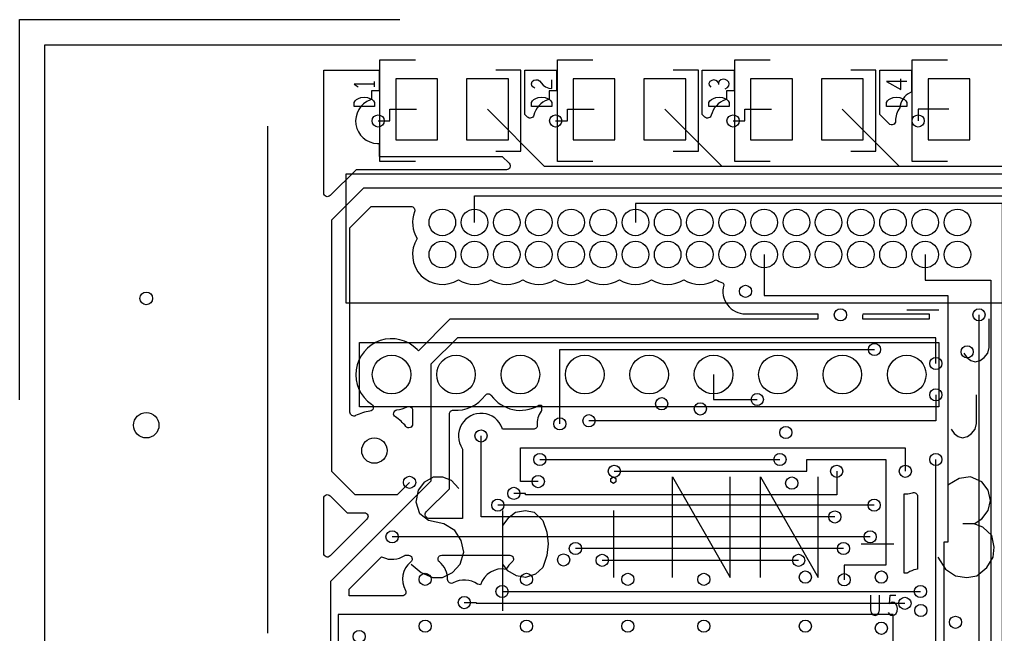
# Model space of a CAD drawing. Extents: x -56 to 56, y -64 to 41.
# Drawn here: x -56 to -17.5, y 16.75 to 41 of the extents above; entities that cross this region are included whole.
import ezdxf

# ---------------------------------------------------------------- set-up
doc = ezdxf.new("R2010")
doc.units = 0
doc.layers.get('0').update_dxf_attribs({"linetype": 'CONTINUOUS'})
doc.layers.add('art', color=5, linetype='CONTINUOUS')
doc.layers.add('tap', color=9, linetype='CONTINUOUS')

# ---------------------------------------------------------------- blocks, each defined once
blk = doc.blocks.new('D10')
blk.add_circle((0, 0), 0.25)
blk = doc.blocks.new('D11')
blk.add_circle((0, 0), 0.5)
blk = doc.blocks.new('D13')
blk.add_circle((0, 0), 0.24)
blk = doc.blocks.new('D14')
blk.add_circle((0, 0), 0.762)
blk = doc.blocks.new('D15')
blk.add_circle((0, 0), 0.525)
blk = doc.blocks.new('D16')
blk.add_lwpolyline([(-0.8255, -1.2065), (0.8255, -1.2065), (0.8255, 1.2065), (-0.8255, 1.2065)], close=True)

msp = doc.modelspace()

# ---------------------------------------------------------------- linework, layer by layer
at = {"layer": 'art', "color": 3}
for points in [[(-56, 26), (-56, 41), (-41, 41)], [(-55, 40), (55, 40), (55, -60), (-55, -60), (-55, 40)], [(-41.8495, 37), (-41.3845, 37), (-41.3845, 37.46), (-40.334, 37.46)], [(-28.2844, 35.2044), (-35.2844, 35.2044), (-37.54, 37.46)], [(-34.8495, 37), (-34.3845, 37), (-34.3845, 37.46), (-33.334, 37.46)], [(-28.2844, 35.2044), (-30.54, 37.46)], [(-27.8495, 37), (-27.3845, 37), (-27.3845, 37.46), (-26.334, 37.46)], [(-21.2844, 35.2044), (-23.54, 37.46)], [(-19.334, 37.46), (-20.5495, 37.46), (-20.5495, 37)], [(-21.2844, 35.2044), (-28.2844, 35.2044)], [(-14.2844, 35.2044), (-21.2844, 35.2044)], [(-16.1515, 26.8434), (-16.1515, 34.35), (-42.425, 34.35), (-43.688, 33.087), (-43.688, 23.1902), (-42.7736, 22.2758), (-41.0842, 22.2758), (-40.6116, 22.7484)], [(-38.05, 33), (-38.05, 34.05), (-16.9166, 34.05), (-16.9166, 9.995), (-13.765, 9.995), (-13.765, 9.9172), (-13.3, 9.9172)], [(-12.5, 8.5), (-14.0934, 8.5), (-14.0934, 9.695), (-17.2166, 9.695), (-17.2166, 33.75), (-31.7, 33.75), (-31.7, 33)], [(-26.62, 31.73), (-26.62, 30.1172), (-19.383, 30.1172), (-19.383, 20.395), (-19.5416, 20.395), (-19.5416, 10.6344), (-18.9284, 10.6344), (-18.9284, 7.325), (-16.0033, 7.325), (-16.0033, 5.933)], [(-20.27, 31.73), (-20.27, 30.7172), (-17.6816, 30.7172), (-17.6816, 12.2625)], [(-10.5, 5.5), (-11.075, 5.5), (-11.075, 4.075), (-14.3934, 4.075), (-14.3934, 9.395), (-18.1466, 9.395), (-18.1466, 29.3522)], [(-19.848, 27.4322), (-19.848, 28.452), (-38.7239, 28.452), (-39.767, 27.4089), (-39.767, 22.7958), (-43.725, 18.8378), (-43.725, -36.3884), (-42.4889, -36.3884)], [(-34.687, 25.0543), (-34.687, 27.987), (-22.27, 27.987)], [(-28.62, 27), (-28.62, 26.013), (-26.8947, 26.013)], [(-19.848, 26.2022), (-19.848, 25.1784), (-33.535, 25.1784)], [(-23.8337, 21.3834), (-37.793, 21.3834), (-37.793, 24.5784)], [(-35.535, 22.7784), (-36.24, 22.7784), (-36.24, 24.115), (-21.0542, 24.115), (-21.0542, 23.185)], [(-35.475, 23.65), (-26, 23.65)], [(-33.465, -13.9517), (-33.465, -13.4584), (-20.2228, -13.4584), (-20.2228, 8.0956), (-19.6131, 8.0956), (-19.6131, 9.1344), (-19.848, 9.1344), (-19.848, 23.65)], [(-32.535, 23.185), (-24.935, 23.185), (-24.935, 23.65), (-21.8192, 23.65), (-21.8192, 19.4785), (-23.4643, 19.4785), (-23.4643, 18.9076)], [(-23.762, 23.185), (-23.762, 22.255), (-36.0339, 22.255), (-36.0339, 22.3134), (-36.4989, 22.3134)], [(-22.2842, 21.8484), (-37.129, 21.8484)], [(-22.444, 20.6026), (-41.3025, 20.6026)], [(-23.4937, 20.1376), (-34.07, 20.1376)], [(-25.2635, 19.6726), (-33.01, 19.6726)], [(-36.9639, 18.4426), (-20.459, 18.4426)], [(-38.4522, 18.0066), (-37.9872, 18.0066), (-37.9872, 17.9776), (-21.07, 17.9776)], [(-21.535, 15.39), (-21.535, 17.5416), (-43.425, 17.5416), (-43.425, -35.3884), (-42.4889, -35.3884)]]:
    msp.add_lwpolyline(points, dxfattribs=at)
at = {"layer": 'art', "color": 5}
for points in [[(-40.3848, 35.4026), (-41.7818, 35.4026), (-41.7818, 39.4158), (-40.3848, 39.4158)], [(-33.3848, 35.4026), (-34.7818, 35.4026), (-34.7818, 39.4158), (-33.3848, 39.4158)], [(-26.3848, 35.4026), (-27.7818, 35.4026), (-27.7818, 39.4158), (-26.3848, 39.4158)], [(-19.3848, 35.4026), (-20.7818, 35.4026), (-20.7818, 39.4158), (-19.3848, 39.4158)], [(-37.2098, 35.809), (-36.2192, 35.809), (-36.2192, 39.0094), (-37.2098, 39.0094)], [(-30.2098, 35.809), (-29.2192, 35.809), (-29.2192, 39.0094), (-30.2098, 39.0094)], [(-23.2098, 35.809), (-22.2192, 35.809), (-22.2192, 39.0094), (-23.2098, 39.0094)], [(-42, 38.35), (-42, 38.55)], [(-35.6667, 38.2917), (-35.7467, 38.3417), (-35.7867, 38.4), (-35.8, 38.4667), (-35.7733, 38.55), (-35.7067, 38.6083), (-35.6267, 38.625), (-35.5466, 38.6167), (-35.48, 38.5833), (-35.3467, 38.4167), (-35.2533, 38.3417), (-35.12, 38.2917), (-35, 38.275), (-35, 38.625)], [(-28.4267, 38.5083), (-28.4667, 38.5583), (-28.5333, 38.6), (-28.6133, 38.6167), (-28.6933, 38.6), (-28.76, 38.5583), (-28.8, 38.4833), (-28.7867, 38.4083), (-28.7333, 38.3333)], [(-28.16, 38.2667), (-28.0667, 38.3167), (-28.0133, 38.3833), (-28, 38.4583), (-28.0133, 38.525), (-28.08, 38.5917), (-28.16, 38.6333), (-28.24, 38.6417), (-28.3333, 38.625), (-28.4, 38.5667), (-28.4267, 38.5083), (-28.4267, 38.4333)], [(-21, 38.55), (-21.8, 38.55), (-21.2267, 38.2417), (-21.2267, 38.6583)], [(-42, 38.45), (-42.8, 38.45), (-42.64, 38.35)], [(-42, 37.5667), (-42.8, 37.5667), (-42.8, 37.7333), (-42.76, 37.8), (-42.7067, 37.85), (-42.6267, 37.8917), (-42.5333, 37.925), (-42.4, 37.9333), (-42.2667, 37.925), (-42.1733, 37.8917), (-42.0933, 37.85), (-42.04, 37.8), (-42, 37.7333), (-42, 37.5667)], [(-35, 37.5667), (-35.8, 37.5667), (-35.8, 37.7333), (-35.76, 37.8), (-35.7067, 37.85), (-35.6267, 37.8917), (-35.5333, 37.925), (-35.4, 37.9333), (-35.2667, 37.925), (-35.1733, 37.8917), (-35.0933, 37.85), (-35.04, 37.8), (-35, 37.7333), (-35, 37.5667)], [(-28, 37.5667), (-28.8, 37.5667), (-28.8, 37.7333), (-28.76, 37.8), (-28.7067, 37.85), (-28.6267, 37.8917), (-28.5333, 37.925), (-28.4, 37.9333), (-28.2667, 37.925), (-28.1733, 37.8917), (-28.0933, 37.85), (-28.04, 37.8), (-28, 37.7333), (-28, 37.5667)], [(-21, 37.5667), (-21.8, 37.5667), (-21.8, 37.7333), (-21.76, 37.8), (-21.7067, 37.85), (-21.6267, 37.8917), (-21.5333, 37.925), (-21.4, 37.9333), (-21.2667, 37.925), (-21.1733, 37.8917), (-21.0933, 37.85), (-21.04, 37.8), (-21, 37.7333), (-21, 37.5667)], [(-17.095, 34.905), (-43.13, 34.905), (-43.13, 29.825), (-15.19, 29.825), (-15.19, 33), (-17.095, 34.905)], [(-19.73, 29.54), (-21, 29.54)], [(-18.75, 27.84), (-18.625, 27.67), (-18.475, 27.5567), (-18.3, 27.5), (-18.1, 27.5567), (-17.95, 27.67), (-17.8, 27.84), (-17.75, 28.0666), (-17.75, 29.2)], [(-42.59, 25.73), (-42.59, 28.27), (-19.73, 28.27), (-19.73, 25.73), (-42.59, 25.73)], [(-19.25, 24.84), (-19.125, 24.67), (-18.975, 24.5567), (-18.8, 24.5), (-18.6, 24.5567), (-18.45, 24.67), (-18.3, 24.84), (-18.25, 25.0666), (-18.25, 26.2)], [(-40.5542, 19.5282), (-40.158, 19.1981), (-39.7122, 19), (-39.316, 19), (-38.9197, 19.1981), (-38.6225, 19.5282), (-38.474, 19.9906), (-38.573, 20.4528), (-38.8207, 20.8491), (-39.2665, 21.1133), (-39.8608, 21.2454), (-40.2075, 21.5095), (-40.3562, 21.9718), (-40.257, 22.4341), (-40.0094, 22.7642), (-39.6627, 22.9624), (-39.316, 22.9624), (-38.9693, 22.8303), (-38.672, 22.5001)], [(-32.5705, 22.6982), (-32.6696, 22.7642), (-32.6696, 22.8964), (-32.5705, 22.9624), (-32.4714, 22.8964), (-32.4714, 22.7642), (-32.5705, 22.6982)], [(-30.2379, 19), (-30.2379, 22.9624), (-27.9595, 19), (-27.9595, 22.9624)], [(-26.7661, 19), (-26.7661, 22.9624), (-24.4877, 19), (-24.4877, 22.9624)], [(-18.3366, 21.1133), (-18.0394, 21.3114), (-17.7917, 21.6415), (-17.6927, 22.0378), (-17.7917, 22.4341), (-18.0394, 22.7642), (-18.4852, 22.9624), (-18.9309, 22.8964), (-19.3767, 22.6321)], [(-36.9339, 17.6792), (-36.9339, 21.6415)], [(-36.9339, 21.0473), (-36.6862, 21.3774), (-36.4386, 21.5755), (-36.0423, 21.6415), (-35.6956, 21.5755), (-35.3489, 21.2454), (-35.2002, 20.7831), (-35.1507, 20.3208), (-35.2002, 19.8585), (-35.3489, 19.3962), (-35.6461, 19.1321), (-36.0423, 19), (-36.389, 19.066), (-36.7357, 19.2641), (-36.9339, 19.5282)], [(-32.5705, 21.6415), (-32.5705, 19)], [(-19.773, 19.7924), (-19.4758, 19.3301), (-19.0796, 19.066), (-18.6337, 19), (-18.2375, 19.066), (-17.8412, 19.3962), (-17.5936, 19.7924), (-17.5441, 20.1887), (-17.6432, 20.6509), (-17.9899, 20.9811), (-18.3366, 21.1133), (-18.7824, 21.1133)], [(-22.799, 20.3208), (-21.5112, 20.3208)], [(-22.4333, 18.3), (-22.4333, 17.7267), (-22.4, 17.6066), (-22.3333, 17.5267), (-22.25, 17.5), (-22.1667, 17.5267), (-22.1, 17.6066), (-22.0667, 17.7267), (-22.0667, 18.3)], [(-21.7333, 17.62), (-21.6833, 17.5533), (-21.625, 17.5133), (-21.55, 17.5), (-21.475, 17.5267), (-21.4167, 17.58), (-21.375, 17.6733), (-21.3667, 17.78), (-21.3833, 17.8867), (-21.425, 17.9533), (-21.4833, 18.0067), (-21.5417, 18.02), (-21.6, 18.0067), (-21.675, 17.9533), (-21.65, 18.3), (-21.425, 18.3)]]:
    msp.add_lwpolyline(points, dxfattribs=at)
at = {"layer": 'art', "color": 3}
for points in [[(-43.7438, 34.0568), (-43.7438, 34.0568), (-43.7438, 34.0568, -0.668236), (-43.9999, 34.1628), (-43.9999, 38.9999), (-41.8097, 38.9999), (-41.8097, 38.1852), (-42.1097, 38.1852), (-42.1097, 37.8529), (-42.1587, 37.8348), (-42.1587, 37.8348), (-42.1587, 37.8348, 0.821309), (-41.882, 36.1104), (-41.8097, 36.1078), (-41.8097, 35.6033), (-36.9564, 35.6033), (-36.6843, 35.3313), (-36.6843, 35.3313), (-36.6843, 35.3313, -0.668242), (-36.7904, 35.0752), (-42.7254, 35.0752), (-43.7438, 34.0568)], [(-35.7111, 37.2238), (-35.7111, 37.2238), (-35.7111, 37.2238, -0.580032), (-35.9624, 37.1554), (-36.0643, 37.2574), (-36.0643, 38.9999), (-34.8097, 38.9999), (-34.8097, 38.1852), (-35.1097, 38.1852), (-35.1097, 37.8529), (-35.1587, 37.8348), (-35.1587, 37.8348), (-35.1587, 37.8348, 0.24523), (-35.7111, 37.2238), (-35.7111, 37.2238)], [(-28.7111, 37.2238), (-28.7111, 37.2238), (-28.7111, 37.2238, -0.580032), (-28.9624, 37.1554), (-29.0643, 37.2574), (-29.0643, 38.9999), (-27.8097, 38.9999), (-27.8097, 38.1852), (-28.1097, 38.1852), (-28.1097, 37.8529), (-28.1587, 37.8348), (-28.1587, 37.8348), (-28.1587, 37.8348, 0.24523), (-28.7111, 37.2238), (-28.7111, 37.2238)], [(-21.4397, 36.9956), (-21.4397, 36.9956), (-21.4397, 36.9956, -0.670012), (-21.6958, 36.8888), (-22.0643, 37.2574), (-22.0643, 38.9999), (-20.8097, 38.9999), (-20.8097, 38.1386), (-20.8533, 38.1185), (-20.8533, 38.1185), (-20.8533, 38.1185, 0.270336), (-21.2722, 37.5197), (-21.2722, 37.5197), (-21.2722, 37.5197, 0.158397), (-21.4397, 36.9956), (-21.4397, 36.9956)], [(-42.7417, 25.3783), (-42.7417, 25.3783), (-42.7417, 25.3783, -0.567516), (-42.9628, 25.5104), (-42.9628, 32.7866), (-42.1246, 33.6248), (-40.5572, 33.6248), (-40.5572, 33.6248), (-40.5572, 33.6248, -0.525962), (-40.4172, 33.4211), (-40.4172, 33.4211), (-40.4172, 33.4211, 0.238707), (-40.3089, 32.365), (-40.3089, 32.365), (-40.3089, 32.365, 0.80554), (-38.685, 30.7411), (-38.685, 30.7411), (-38.685, 30.7411, 0.293421), (-37.415, 30.7411), (-37.415, 30.7411), (-37.415, 30.7411, 0.293421), (-36.145, 30.7411), (-36.145, 30.7411), (-36.145, 30.7411, 0.293421), (-34.875, 30.7411), (-34.875, 30.7411), (-34.875, 30.7411, 0.293421), (-33.605, 30.7411), (-33.605, 30.7411), (-33.605, 30.7411, 0.293421), (-32.335, 30.7411), (-32.335, 30.7411), (-32.335, 30.7411, 0.293421), (-31.065, 30.7411), (-31.065, 30.7411), (-31.065, 30.7411, 0.293421), (-29.795, 30.7411), (-29.795, 30.7411), (-29.795, 30.7411, 0.293421), (-28.525, 30.7411), (-28.525, 30.7411), (-28.525, 30.7411, 0.061705), (-28.2645, 30.6161), (-28.2645, 30.6161), (-28.2645, 30.6161, -0.399894), (-28.2163, 30.5246), (-28.2163, 30.5246), (-28.2163, 30.5246, 0.497484), (-27.3597, 29.392), (-24.5072, 29.392), (-24.5046, 29.3197), (-24.5046, 29.3197), (-24.5046, 29.3197, 0.016808), (-24.5004, 29.26), (-24.5, 29.2561), (-24.5, 29.1772), (-39.0243, 29.1772), (-40.2622, 27.9393), (-40.3154, 27.9925), (-40.3155, 27.9926), (-40.3155, 27.9926), (-40.3155, 27.9926, 1.104505), (-42.109, 25.8287), (-42.109, 25.8287), (-42.109, 25.8287, -0.697354), (-42.1759, 25.5553), (-42.1759, 25.5553), (-42.1759, 25.5553, 0.095552), (-42.7417, 25.3783), (-42.7417, 25.3783)], [(-22.73, 29.1772), (-22.73, 29.2561), (-22.7296, 29.26), (-22.7296, 29.26), (-22.7296, 29.26, 0.016817), (-22.7254, 29.3197), (-22.7228, 29.392), (-20.1082, 29.392), (-20.1082, 29.1772), (-22.73, 29.1772)], [(-39.8473, 21.3278), (-39.8473, 21.3278), (-39.8473, 21.3278, -0.668297), (-39.9533, 21.5839), (-39.0418, 22.4954), (-39.0418, 25.4418), (-39.0418, 25.4418), (-39.0418, 25.4418, -0.43527), (-38.8811, 25.5914), (-38.8811, 25.5914), (-38.8811, 25.5914, 0.260906), (-37.6319, 26.1776), (-37.6319, 26.1776), (-37.6319, 26.1776, -0.513834), (-37.3881, 26.1776), (-37.3881, 26.1776), (-37.3881, 26.1776, 0.387846), (-35.5252, 25.7821), (-35.5076, 25.7924), (-35.4122, 25.7924), (-35.4122, 25.5711), (-35.425, 25.5521), (-35.425, 25.5521), (-35.425, 25.5521, 0.165267), (-35.5755, 24.9994), (-35.5755, 24.9994), (-35.5755, 24.9994, -0.432276), (-35.7252, 24.8402), (-36.9406, 24.8402), (-36.9588, 24.889), (-36.9588, 24.889), (-36.9588, 24.889, 1.12622), (-38.531, 24.0806), (-38.5182, 24.0616), (-38.5182, 21.3278), (-39.8473, 21.3278)], [(-40.4922, 25.048), (-40.4922, 25.048), (-40.4922, 25.048, -0.715437), (-40.7609, 24.9563), (-40.7609, 24.9563), (-40.7609, 24.9563, 0.089005), (-41.1707, 25.3274), (-41.1707, 25.3274), (-41.1707, 25.3274, -0.6975), (-41.1132, 25.603), (-41.1132, 25.603), (-41.1132, 25.603, 0.075591), (-40.7073, 25.7276), (-40.7073, 25.7276), (-40.7073, 25.7276, -0.552711), (-40.4922, 25.5925), (-40.4922, 25.048)], [(-21.094, 19.1678), (-21.094, 22.2928), (-21.0217, 22.2954), (-21.0217, 22.2954), (-21.0217, 22.2954, 0.071961), (-20.7709, 22.3411), (-20.7709, 22.3411), (-20.7709, 22.3411, -0.512487), (-20.5732, 22.1989), (-20.5732, 19.3276), (-20.6335, 19.3155), (-20.6335, 19.3155), (-20.6335, 19.3155, 0.099358), (-20.9568, 19.1806), (-20.9758, 19.1678), (-21.094, 19.1678)], [(-43.7438, 19.8446), (-43.7438, 19.8446), (-43.7438, 19.8446, -0.668236), (-43.9999, 19.9506), (-43.9999, 22.1144), (-43.9999, 22.1144), (-43.9999, 22.1144, -0.668297), (-43.7438, 22.2204), (-43.074, 21.5506), (-42.3999, 21.5506), (-42.3999, 21.5506), (-42.3999, 21.5506, -0.668297), (-42.2939, 21.2945), (-43.7438, 19.8446)], [(-42.9998, 18.2668), (-42.9998, 18.5374), (-41.7217, 19.8155), (-41.6742, 19.7937), (-41.6742, 19.7937), (-41.6742, 19.7937, 0.261783), (-40.8047, 19.8646), (-40.7857, 19.8774), (-40.66, 19.8774), (-40.66, 19.8774), (-40.66, 19.8774, -0.704121), (-40.5648, 19.6115), (-40.5648, 19.6115), (-40.5648, 19.6115, 0.362803), (-40.7775, 18.4899), (-40.7775, 18.4899), (-40.7775, 18.4899, -0.572545), (-40.9085, 18.2668), (-42.9998, 18.2668)], [(-37.8128, 18.7105), (-37.8128, 18.7105), (-37.8128, 18.7105, 0.042076), (-37.9331, 18.7298), (-37.9331, 18.7298), (-37.9331, 18.7298, 0.290895), (-38.8866, 18.7836), (-38.8866, 18.7836), (-38.8866, 18.7836, -0.575635), (-39.1098, 18.9158), (-39.1098, 18.9158), (-39.1098, 18.9158, 0.226777), (-39.4352, 19.6115), (-39.4352, 19.6115), (-39.4352, 19.6115, -0.704148), (-39.34, 19.8774), (-36.66, 19.8774), (-36.66, 19.8774), (-36.66, 19.8774, -0.704121), (-36.5648, 19.6115), (-36.5648, 19.6115), (-36.5648, 19.6115, 0.106687), (-36.7983, 19.3173), (-36.7983, 19.3173), (-36.7983, 19.3173, 0.379896), (-37.8128, 18.7105), (-37.8128, 18.7105)]]:
    msp.add_lwpolyline(points, format="xyb", dxfattribs=at)
at = {"layer": 'tap', "color": 9}
msp.add_lwpolyline([(-46.2, 16.8), (-46.2, 36.8)], dxfattribs=at)

# ---------------------------------------------------------------- block references
at = {"layer": 'art'}
for name, p in [('D16', (-40.334, 37.46)), ('D16', (-37.54, 37.46)), ('D16', (-33.334, 37.46)), ('D16', (-30.54, 37.46)), ('D16', (-26.334, 37.46)), ('D16', (-23.54, 37.46)), ('D16', (-19.334, 37.46)), ('D13', (-41.8495, 37)), ('D13', (-34.8495, 37)), ('D13', (-27.8495, 37)), ('D13', (-20.5495, 37)), ('D15', (-39.32, 33)), ('D15', (-38.05, 33)), ('D15', (-36.78, 33)), ('D15', (-35.51, 33)), ('D15', (-34.24, 33)), ('D15', (-32.97, 33)), ('D15', (-31.7, 33)), ('D15', (-30.43, 33)), ('D15', (-29.16, 33)), ('D15', (-27.89, 33)), ('D15', (-26.62, 33)), ('D15', (-25.35, 33)), ('D15', (-24.08, 33)), ('D15', (-22.81, 33)), ('D15', (-21.54, 33)), ('D15', (-20.27, 33)), ('D15', (-19, 33)), ('D15', (-39.32, 31.73)), ('D15', (-38.05, 31.73)), ('D15', (-36.78, 31.73)), ('D15', (-35.51, 31.73)), ('D15', (-34.24, 31.73)), ('D15', (-32.97, 31.73)), ('D15', (-31.7, 31.73)), ('D15', (-30.43, 31.73)), ('D15', (-29.16, 31.73)), ('D15', (-27.89, 31.73)), ('D15', (-26.62, 31.73)), ('D15', (-25.35, 31.73)), ('D15', (-24.08, 31.73)), ('D15', (-22.81, 31.73)), ('D15', (-21.54, 31.73)), ('D15', (-20.27, 31.73)), ('D15', (-19, 31.73)), ('D13', (-27.3597, 30.2822)), ('D10', (-51, 30)), ('D13', (-23.615, 29.352)), ('D13', (-18.1466, 29.3522)), ('D13', (-22.27, 27.987)), ('D13', (-18.6116, 27.8972)), ('D14', (-41.32, 27)), ('D14', (-38.78, 27)), ('D14', (-36.24, 27)), ('D14', (-33.7, 27)), ('D14', (-31.16, 27)), ('D14', (-28.62, 27)), ('D14', (-26.08, 27)), ('D14', (-23.54, 27)), ('D14', (-21, 27)), ('D13', (-19.848, 27.4322)), ('D13', (-26.8947, 26.013)), ('D13', (-19.848, 26.2022)), ('D13', (-30.6665, 25.848)), ('D13', (-29.142, 25.6434)), ('D11', (-51, 25)), ('D13', (-33.535, 25.1784)), ('D13', (-34.687, 25.0543)), ('D13', (-37.793, 24.5784)), ('D13', (-25.7675, 24.7134)), ('D11', (-42, 24)), ('D13', (-35.475, 23.65)), ('D13', (-26, 23.65)), ('D13', (-19.848, 23.65)), ('D13', (-32.535, 23.185)), ('D13', (-23.762, 23.185)), ('D13', (-21.0542, 23.185)), ('D13', (-40.6116, 22.7484)), ('D13', (-35.535, 22.7784)), ('D13', (-25.535, 22.72)), ('D13', (-36.4989, 22.3134)), ('D13', (-37.129, 21.8484)), ('D13', (-22.2842, 21.8484)), ('D13', (-23.8337, 21.3834)), ('D13', (-41.3025, 20.6026)), ('D13', (-22.444, 20.6026)), ('D13', (-34.07, 20.1376)), ('D13', (-23.4937, 20.1376)), ('D13', (-34.535, 19.6884)), ('D13', (-33.01, 19.6726)), ('D13', (-25.2635, 19.6726)), ('D13', (-25, 19.0135)), ('D13', (-22, 19.0135)), ('D13', (-40, 18.9234)), ('D13', (-36, 18.9234)), ('D13', (-32, 18.9234)), ('D13', (-29, 18.9234)), ('D13', (-23.4643, 18.9076)), ('D13', (-36.9639, 18.4426)), ('D13', (-20.459, 18.4426)), ('D13', (-38.4522, 18.0066)), ('D13', (-21.07, 17.9776)), ('D13', (-20.44, 17.695)), ('D13', (-19.0766, 17.23)), ('D13', (-40, 17.0766)), ('D13', (-36, 17.0766)), ('D13', (-32, 17.0766)), ('D13', (-29, 17.0766)), ('D13', (-25, 17.0766)), ('D13', (-22, 16.9944)), ('D13', (-42.6015, 16.6694))]:
    msp.add_blockref(name, p, dxfattribs=at)

doc.saveas('drawing.dxf')
